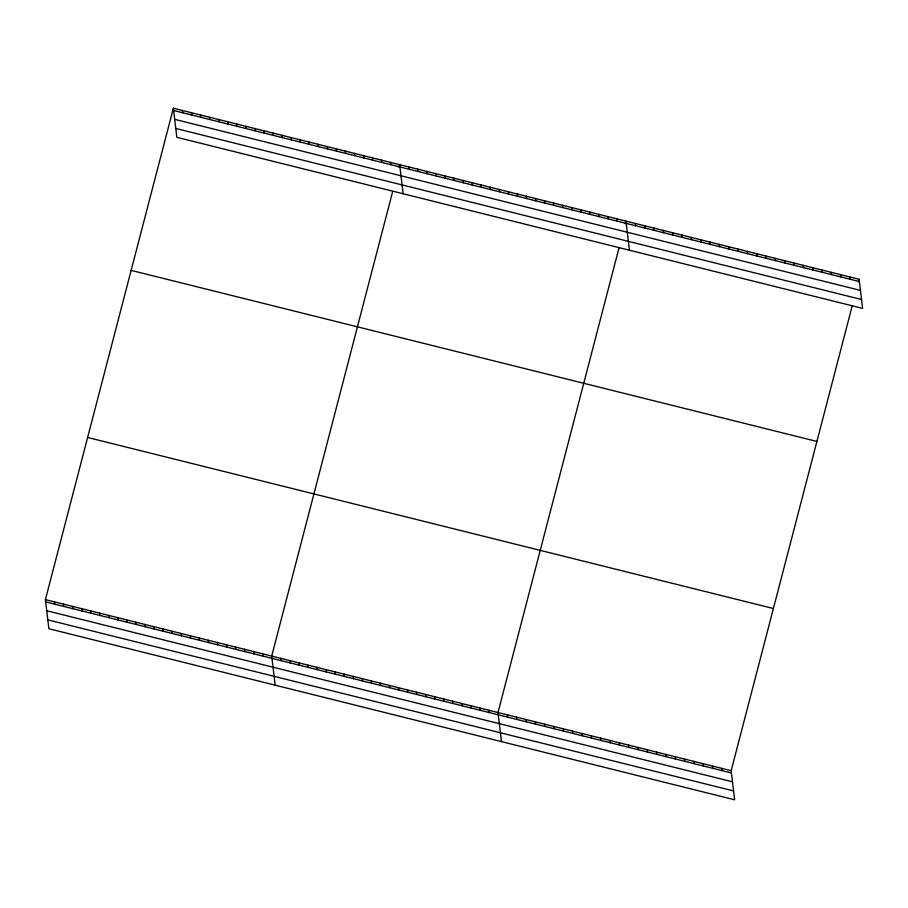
<?xml version="1.0" encoding="UTF-8"?>
<svg xmlns="http://www.w3.org/2000/svg" width="908" height="908" viewBox="0 0 908 908"><rect width="100%" height="100%" fill="white"/><g stroke="black" fill="none" stroke-linecap="round" stroke-linejoin="round"><path stroke-width="1.36" d="M852.09 306.314L731.167 770.699L734.629 799.789L48.873 628.722L45.4 599.62L173.371 108.211L859.127 279.278L862.6 308.38L176.833 137.301L173.371 108.211M392.631 191.69L271.696 656.075L275.169 685.165M398.998 167.242L399.668 164.666L403.141 193.756M618.938 248.145L498.004 712.53L501.477 741.62M625.306 223.697L625.975 221.121L629.437 250.211M858.457 281.855L859.127 279.278M173.644 110.492L859.399 281.559M174.699 119.334L860.455 290.412M175.777 128.459L861.544 299.526M131.138 270.38L816.905 441.447M87.633 437.463L773.389 608.53M45.4 599.62L731.167 770.699M45.672 601.902L731.428 772.969M46.728 610.744L732.484 781.822M47.818 619.869L733.573 790.936M849.809 276.951L850.081 279.233M840.479 274.636L840.751 276.906M831.149 272.309L831.422 274.579M821.831 269.982L822.092 272.252M812.501 267.656L812.774 269.926M803.171 265.329L803.444 267.599M793.842 263.002L794.114 265.272M784.523 260.675L784.796 262.945M775.194 258.349L775.466 260.619M765.864 256.022L766.136 258.292M756.546 253.695L756.807 255.965M747.216 251.368L747.488 253.638M737.886 249.042L738.159 251.312M728.557 246.715L728.829 248.985M719.238 244.388L719.511 246.658M709.908 242.061L710.181 244.331M700.579 239.735L700.851 242.005M691.26 237.408L691.533 239.678M681.931 235.081L682.203 237.351M672.601 232.754L672.873 235.024M663.283 230.428L663.544 232.698M721.837 768.372L722.11 770.642M653.953 228.101L654.225 230.371M712.508 766.046L712.78 768.316M644.623 225.774L644.896 228.044M703.178 763.719L703.45 765.989M635.294 223.447L635.566 225.717M693.86 761.392L694.132 763.662M684.53 759.065L684.802 761.335M616.918 218.862L617.19 221.132M675.2 756.739L675.473 759.009M607.872 216.603L608.144 218.873M665.882 754.412L666.154 756.682M598.815 214.345L599.087 216.615M656.552 752.085L656.825 754.355M589.769 212.086L590.03 214.356M647.222 749.758L647.495 752.028M580.711 209.827L580.984 212.097M637.904 747.432L638.165 749.702M571.654 207.569L571.927 209.839M628.574 745.105L628.847 747.375M562.608 205.31L562.881 207.591M619.245 742.778L619.517 745.048M553.551 203.052L553.823 205.333M609.915 740.451L610.187 742.721M544.505 200.793L544.777 203.074M600.597 738.125L600.869 740.395M535.448 198.534L535.72 200.816M591.267 735.798L591.539 738.068M526.402 196.276L526.674 198.557M581.937 733.471L582.21 735.741M517.344 194.017L517.617 196.298M508.298 191.77L508.571 194.04M572.619 731.144L572.88 733.414M499.241 189.511L499.514 191.781M563.289 728.818L563.562 731.088M490.195 187.252L490.456 189.522M553.959 726.491L554.232 728.761M481.138 184.994L481.41 187.264M544.63 724.164L544.902 726.434M472.092 182.735L472.353 185.005M535.311 721.837L535.584 724.107M463.035 180.476L463.307 182.746M525.982 719.511L526.254 721.781M453.977 178.218L454.25 180.488M516.652 717.184L516.924 719.454M444.931 175.959L445.204 178.229M507.334 714.857L507.606 717.127M435.874 173.7L436.146 175.97M426.828 171.442L427.101 173.712M488.947 710.272L489.219 712.542M417.771 169.183L418.043 171.453M479.901 708.013L480.173 710.283M408.725 166.924L408.997 169.194M470.843 705.754L471.116 708.024M461.797 703.496L462.07 705.766M390.622 162.407L390.894 164.677M452.74 701.237L453.013 703.507M381.564 160.148L381.837 162.418M443.694 698.978L443.967 701.26M372.518 157.89L372.779 160.171M434.637 696.72L434.909 699.001M363.461 155.631L363.733 157.913M425.591 694.461L425.863 696.742M354.415 153.373L354.676 155.654M416.534 692.202L416.806 694.484M345.358 151.114L345.63 153.395M407.488 689.944L407.749 692.225M336.3 148.855L336.573 151.137M398.43 687.685L398.703 689.966M327.255 146.597L327.527 148.878M389.373 685.438L389.646 687.708M318.197 144.338L318.47 146.619M380.327 683.179L380.6 685.449M309.151 142.091L309.424 144.361M371.27 680.921L371.542 683.191M300.094 139.832L300.366 142.102M362.224 678.662L362.496 680.932M291.048 137.573L291.32 139.843M353.167 676.403L353.439 678.673M281.991 135.315L282.263 137.585M344.121 674.145L344.393 676.415M272.945 133.056L273.217 135.326M335.063 671.886L335.336 674.156M263.887 130.797L264.16 133.067M326.017 669.627L326.29 671.897M254.842 128.539L255.103 130.809M316.96 667.369L317.233 669.639M245.784 126.28L246.057 128.55M307.914 665.11L308.187 667.38M236.738 124.021L236.999 126.291M298.857 662.851L299.129 665.121M227.681 121.763L227.953 124.033M289.811 660.593L290.072 662.863M218.624 119.504L218.896 121.774M280.754 658.334L281.026 660.604M209.578 117.245L209.85 119.516M200.52 114.987L200.793 117.257M262.65 653.817L262.923 656.087M191.474 112.728L191.747 114.998M253.593 651.558L253.865 653.839M182.417 110.47L182.69 112.74M244.547 649.299L244.819 651.581M235.49 647.041L235.762 649.322M226.444 644.782L226.716 647.063M217.387 642.524L217.659 644.805M208.341 640.265L208.613 642.546M199.283 638.018L199.556 640.288M190.237 635.759L190.51 638.029M181.18 633.5L181.452 635.77M172.134 631.242L172.395 633.512M163.077 628.983L163.349 631.253M154.019 626.724L154.292 628.994M144.974 624.466L145.246 626.736M135.916 622.207L136.189 624.477M126.87 619.948L127.143 622.218M117.813 617.69L118.085 619.96M108.767 615.431L109.039 617.701M99.71 613.172L99.982 615.442M90.664 610.914L90.936 613.184M81.607 608.655L81.879 610.925M72.561 606.396L72.822 608.666M63.503 604.138L63.776 606.419M54.457 601.879L54.718 604.16"/></g></svg>
